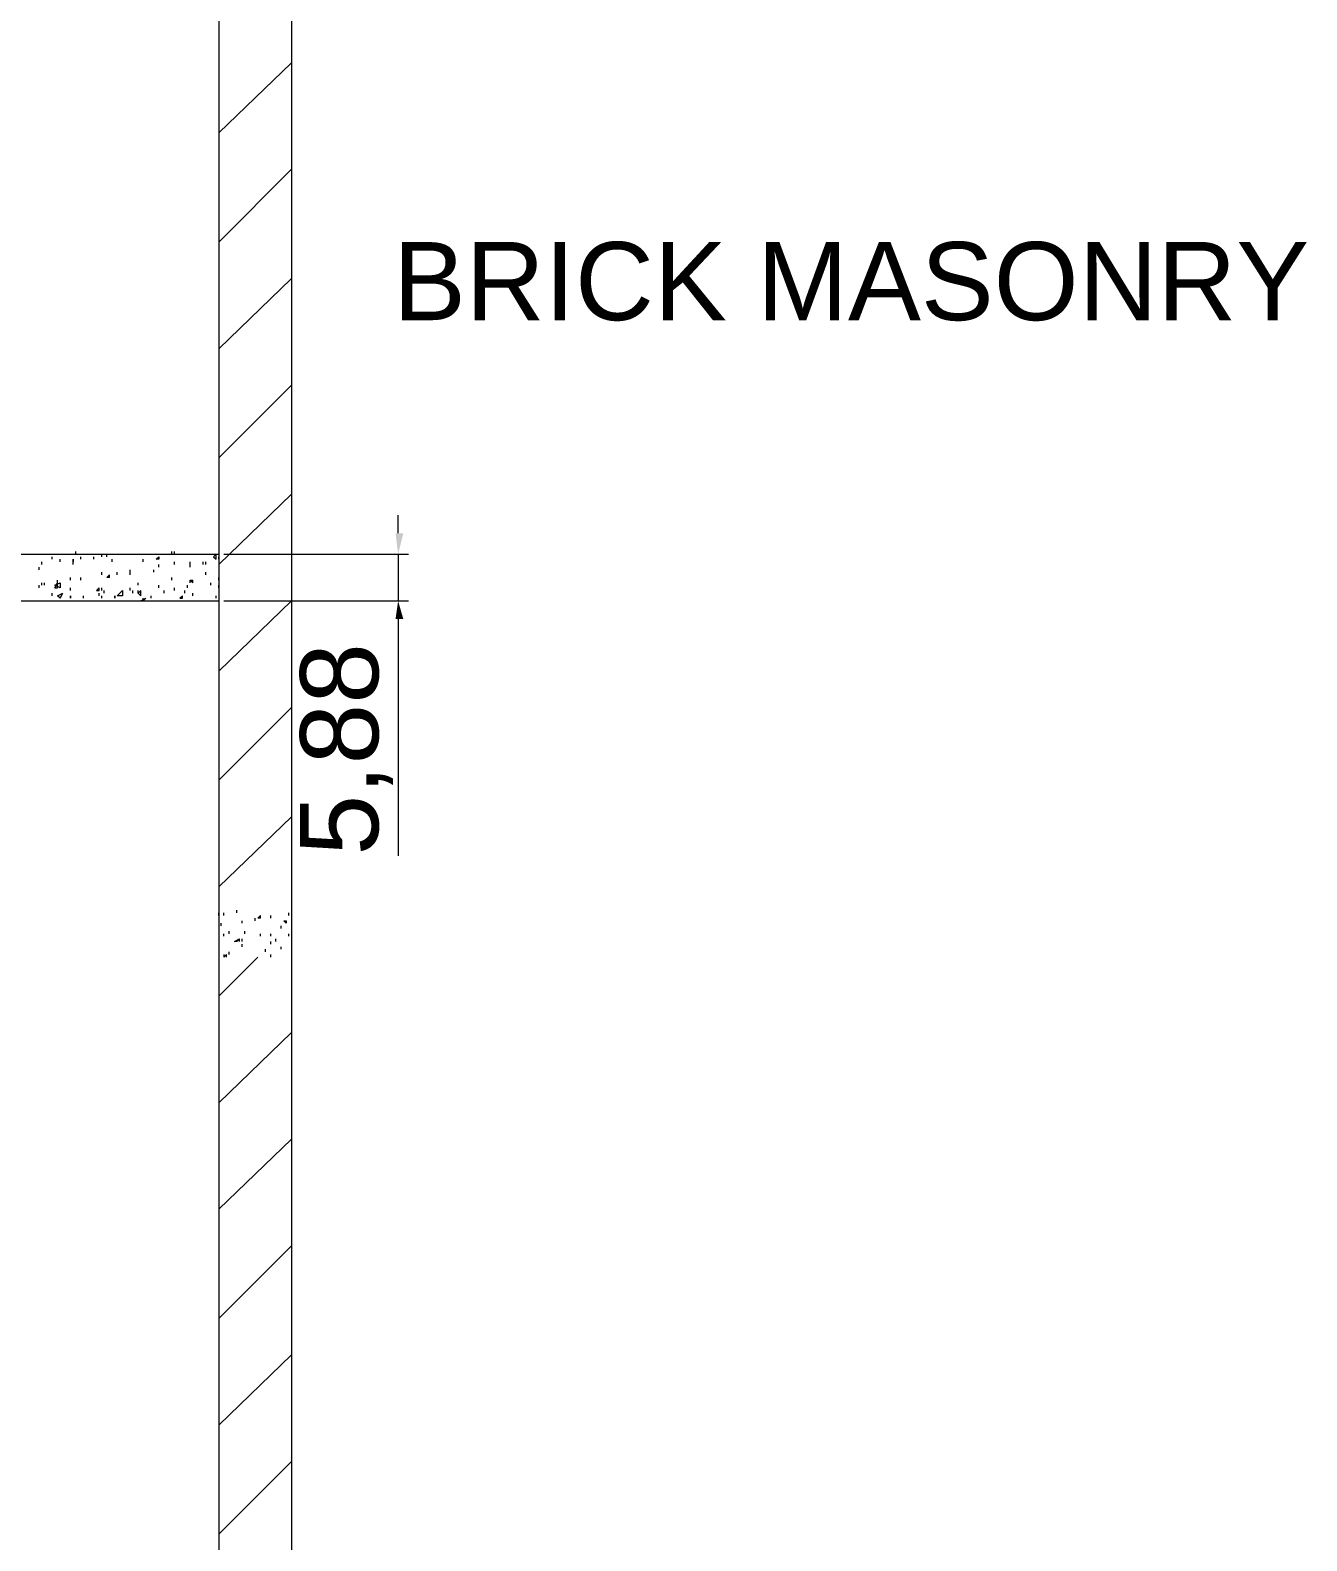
# Model space of a CAD drawing. Header units: millimetres. Extents: x 218.7 to 294.1, y -22.2 to 31.6.
# Drawn here: x 250.4 to 254.499, y 16.578 to 21.429 of the extents above; entities that cross this region are included whole.
import ezdxf

# ---------------------------------------------------------------- set-up
doc = ezdxf.new("R2010")
doc.units = ezdxf.units.MM
for name, color, linetype in [('PDF_Geometry', 7, 'Continuous'), ('PDF_Solid Fills', 1, 'Continuous'), ('PDF_Text', 7, 'Continuous')]:
    doc.layers.add(name, color=color, linetype=linetype)
doc.styles.add('PDF Arial', font='arial.ttf')

msp = doc.modelspace()

# ---------------------------------------------------------------- linework, layer by layer
at = {"layer": 'PDF_Geometry', "lineweight": 9}
for points in [[(251.2388, 26.0672), (251.2388, 25.0067), (251.2388, 18.4522)], [(251.0051, 24.99), (251.0051, 16.3982)], [(251.2388, 25.0067), (251.2388, 16.3982)], [(251.0051, 21.0991), (251.2389, 21.3245)], [(251.0051, 20.7484), (251.2389, 20.9822)], [(251.0051, 20.4061), (251.2389, 20.6315)], [(251.0051, 20.0554), (251.2389, 20.2892)], [(251.0051, 19.713), (251.2389, 19.9385)], [(251.5812, 19.8132), (251.5812, 19.8717)], [(248.5669, 18.6025), (248.5669, 18.7946), (248.8258, 18.7946), (248.8258, 18.9866), (249.0763, 18.9866), (249.0763, 19.1786), (249.3351, 19.1786), (249.3351, 19.3623), (249.5856, 19.3623), (249.5856, 19.5544), (249.8361, 19.5544), (249.8361, 19.7464), (251.0051, 19.7464)], [(250.5375, 19.7464), (250.5458, 19.7464)], [(250.5458, 19.7464), (250.5458, 19.7548)], [(250.6293, 19.7381), (250.6293, 19.7464)], [(250.646, 19.7381), (250.646, 19.7464)], [(250.8548, 19.7464), (250.8548, 19.7548)], [(250.8548, 19.7464), (250.8631, 19.7464)], [(250.8631, 19.7464), (250.8631, 19.7548)], [(250.9884, 19.7381), (250.9967, 19.7464)], [(250.9967, 19.7297), (250.9967, 19.7464)], [(251.0218, 19.7464), (251.6146, 19.7464)], [(251.5812, 19.7464), (251.5812, 19.5961)], [(250.4289, 19.6963), (250.4289, 19.7047)], [(250.4373, 19.713), (250.4373, 19.7214)], [(250.4707, 19.7297), (250.4707, 19.7381)], [(250.4957, 19.7214), (250.4957, 19.7297)], [(250.5375, 19.713), (250.5375, 19.7214)], [(250.5625, 19.7297), (250.5625, 19.7381)], [(250.6043, 19.7297), (250.6043, 19.7381)], [(250.6627, 19.7214), (250.6627, 19.7297)], [(250.7212, 19.6796), (250.7212, 19.688), (250.7212, 19.6963)], [(250.7629, 19.7214), (250.7629, 19.7297)], [(250.7963, 19.688), (250.7963, 19.6963)], [(250.813, 19.7047), (250.813, 19.713)], [(250.8631, 19.713), (250.8631, 19.7214)], [(250.9132, 19.7047), (250.9132, 19.713), (250.9132, 19.7214)], [(250.955, 19.713), (250.955, 19.7214)], [(250.9633, 19.713), (250.9633, 19.7214)], [(250.9884, 19.7381), (250.9967, 19.7297)], [(251.0051, 19.7297), (251.0051, 19.7381)], [(250.4373, 19.6462), (250.4373, 19.6546)], [(250.4456, 19.6462), (250.4456, 19.6546)], [(250.479, 19.6379), (250.4874, 19.6546)], [(250.4874, 19.6546), (250.4874, 19.6629)], [(250.4874, 19.6379), (250.4874, 19.6546)], [(250.5291, 19.6629), (250.5291, 19.6713)], [(250.5625, 19.6629), (250.5625, 19.6713)], [(250.6293, 19.6796), (250.6293, 19.688)], [(250.6544, 19.6713), (250.646, 19.6713), (250.6544, 19.6796)], [(250.6544, 19.6713), (250.6544, 19.6796)], [(250.6794, 19.6796), (250.6794, 19.688)], [(250.7462, 19.6462), (250.7462, 19.6546)], [(250.8548, 19.6629), (250.8548, 19.6713)], [(250.9216, 19.6546), (250.9132, 19.6629), (250.9216, 19.6629)], [(250.9132, 19.6546), (250.9132, 19.6629)], [(250.9216, 19.6546), (250.9216, 19.6629)], [(250.9633, 19.6796), (250.9633, 19.688)], [(250.98, 19.6462), (250.98, 19.6546)], [(251.0051, 19.6629), (251.0051, 19.6713)], [(250.4289, 19.6379), (250.4289, 19.6462)], [(250.4707, 19.6128), (250.4707, 19.6212)], [(250.479, 19.6379), (250.4874, 19.6379)], [(250.4957, 19.6045), (250.4874, 19.6128), (250.5041, 19.6212)], [(250.4957, 19.6045), (250.5041, 19.6212)], [(250.5291, 19.6295), (250.5291, 19.6379)], [(250.5709, 19.6045), (250.5709, 19.6128)], [(250.6126, 19.6295), (250.621, 19.6379)], [(250.6126, 19.6295), (250.621, 19.6295)], [(250.621, 19.6295), (250.621, 19.6379)], [(250.621, 19.6128), (250.621, 19.6212)], [(250.6293, 19.6295), (250.6293, 19.6379)], [(250.6293, 19.6045), (250.6293, 19.6128)], [(250.6377, 19.6212), (250.6377, 19.6295)], [(250.7212, 19.6295), (250.7212, 19.6379)], [(250.7295, 19.6212), (250.7295, 19.6295)], [(250.7462, 19.6212), (250.7546, 19.6295)], [(250.7462, 19.6212), (250.7462, 19.6295)], [(250.7462, 19.6212), (250.7546, 19.6128)], [(250.7546, 19.6128), (250.7546, 19.6295)], [(250.7629, 19.5961), (250.7546, 19.5961), (250.7713, 19.6045)], [(250.7629, 19.5961), (250.7713, 19.6045)], [(250.7629, 19.5961), (250.7629, 19.6045)], [(250.788, 19.6045), (250.788, 19.6128)], [(250.813, 19.6379), (250.813, 19.6462)], [(250.8297, 19.6212), (250.8297, 19.6295)], [(250.8631, 19.6295), (250.8631, 19.6379)], [(250.8798, 19.6045), (250.8882, 19.6128)], [(250.8798, 19.6045), (250.8882, 19.6045)], [(250.8882, 19.6045), (250.8882, 19.6128)], [(250.8965, 19.6212), (250.8965, 19.6295)], [(250.9049, 19.6379), (250.9049, 19.6462)], [(250.9216, 19.6128), (250.9216, 19.6212)], [(250.9967, 19.6045), (250.9967, 19.6128)], [(251.0051, 19.6379), (251.0051, 19.6462)], [(248.7339, 18.6025), (250.0615, 19.5961), (251.0051, 19.5961)], [(251.0051, 19.3707), (251.2389, 19.5961)], [(251.0218, 19.5961), (251.6146, 19.5961)], [(251.5812, 19.5377), (251.5812, 18.7779)], [(251.0051, 19.02), (251.2389, 19.2538)], [(251.0051, 18.6777), (251.2389, 18.9031)], [(251.0051, 18.5858), (251.0051, 18.5942)], [(251.0051, 18.5858), (251.0051, 18.5942)], [(251.0218, 18.5858), (251.0218, 18.5942)], [(251.0635, 18.5942), (251.0635, 18.6025)], [(251.1387, 18.5775), (251.1303, 18.5775), (251.1387, 18.5858)], [(251.1387, 18.5775), (251.1387, 18.5858)], [(251.1721, 18.5775), (251.1721, 18.5858)], [(251.2305, 18.5858), (251.2305, 18.5942)], [(251.0134, 18.5524), (251.0134, 18.5608)], [(251.0385, 18.5274), (251.0385, 18.5357)], [(251.0802, 18.5608), (251.0802, 18.5691)], [(251.0886, 18.5274), (251.0886, 18.5357)], [(251.122, 18.5691), (251.122, 18.5775)], [(251.2054, 18.5441), (251.2054, 18.5524)], [(251.2221, 18.5608), (251.2138, 18.5691), (251.2221, 18.5691)], [(251.2222, 18.5608), (251.2222, 18.5691)], [(251.0218, 18.519), (251.0218, 18.5274)], [(251.0635, 18.5023), (251.0552, 18.5023), (251.0719, 18.5107)], [(251.0635, 18.5023), (251.0719, 18.5107)], [(251.0719, 18.5023), (251.0719, 18.5107)], [(251.0802, 18.5023), (251.0802, 18.5107)], [(251.0802, 18.4856), (251.0802, 18.494)], [(251.1387, 18.519), (251.1387, 18.5274)], [(251.1721, 18.519), (251.1721, 18.5274)], [(251.1721, 18.494), (251.1721, 18.5023)], [(251.1888, 18.5023), (251.1888, 18.5107)], [(251.2054, 18.4773), (251.2054, 18.4856)], [(251.2305, 18.519), (251.2305, 18.5274)], [(251.0051, 18.327), (251.1303, 18.4522)], [(251.0218, 18.4606), (251.0218, 18.4522), (251.0301, 18.4606)], [(251.0301, 18.4522), (251.0301, 18.4606)], [(251.0385, 18.4606), (251.0385, 18.4689)], [(251.1554, 18.4689), (251.1554, 18.4773)], [(251.1721, 18.4522), (251.1721, 18.4606)], [(251.0051, 17.9846), (251.2388, 18.2101)], [(251.0051, 17.6423), (251.2388, 17.8677)], [(251.0051, 17.2916), (251.2388, 17.5254)], [(251.0051, 16.9493), (251.2388, 17.1747)], [(251.0051, 16.5986), (251.2388, 16.8324)]]:
    msp.add_lwpolyline(points, dxfattribs=at)
for points in [[(250.5375, 19.7297), (250.5375, 19.7214)], [(250.813, 19.7381), (250.813, 19.7297), (250.8047, 19.7297)], [(250.4957, 19.6379), (250.479, 19.6462), (250.4957, 19.6546)], [(250.5291, 19.6128), (250.5291, 19.6045)], [(250.6711, 19.6128), (250.6711, 19.6045)], [(250.6961, 19.6128), (250.6794, 19.6128), (250.6961, 19.6295)]]:
    msp.add_lwpolyline(points, close=True, dxfattribs=at)
at = {"layer": 'PDF_Solid Fills', "color": 7, "lineweight": 9, "transparency": 33554559}
for points in [[(251.5728, 19.8132), (251.5979, 19.8132), (251.5812, 19.7464)], [(251.5728, 19.5377), (251.5979, 19.5377), (251.5812, 19.5961)]]:
    msp.add_solid(points, dxfattribs=at)

# ---------------------------------------------------------------- texts
at = {"layer": 'PDF_Text', "color": 7, "lineweight": 9, "true_color": 0xffffff, "insert": (251.5648, 20.4941), "char_height": 0.251032, "attachment_point": 7, "style": 'PDF Arial'}
msp.add_mtext('BRICK MASONRY', dxfattribs=at)
at = {"layer": 'PDF_Text', "lineweight": 9, "insert": (251.5643, 18.7783), "char_height": 0.25103, "attachment_point": 7, "rotation": 90, "style": 'PDF Arial'}
msp.add_mtext('5,88', dxfattribs=at)

doc.saveas('drawing.dxf')
